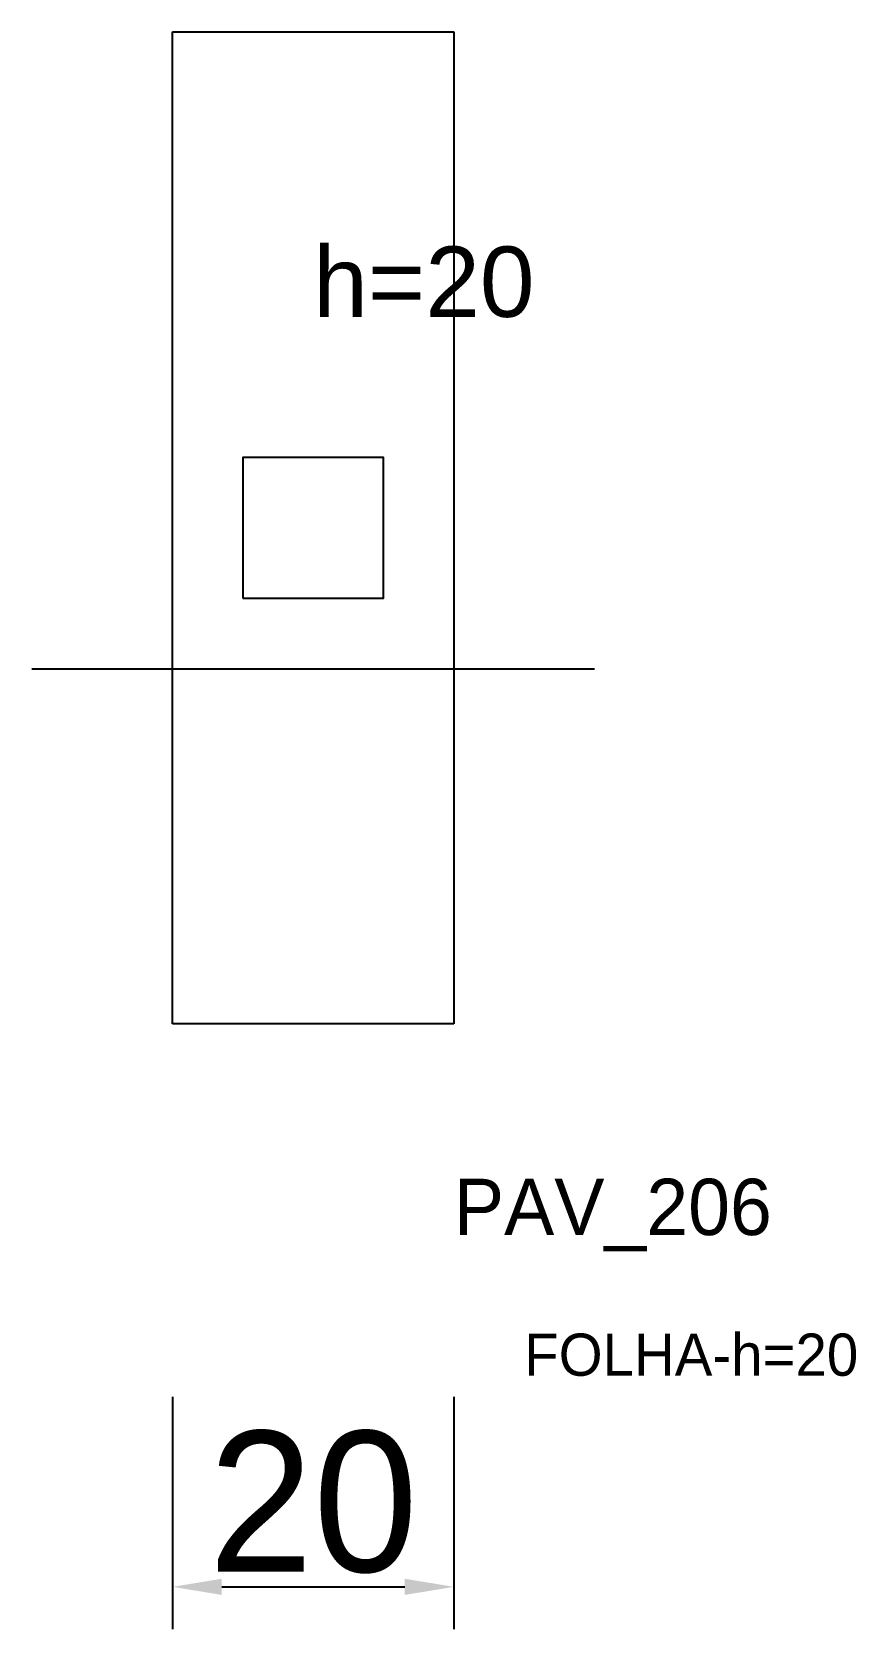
# Model space of a CAD drawing. Header units: metres. Extents: x 212 to 271, y 88 to 202.
import ezdxf

# ---------------------------------------------------------------- set-up
doc = ezdxf.new("R2010")
doc.units = ezdxf.units.M
for name, color, linetype in [('COTA', 241, 'CONTINUOUS'), ('FOLHA', 255, 'CONTINUOUS'), ('Hachura', 251, 'CONTINUOUS'), ('NOMENCLATURA', 7, 'CONTINUOUS'), ('Nível', 160, 'CONTINUOUS'), ('Painéis', 200, 'CONTINUOUS'), ('Pilares', 5, 'CONTINUOUS'), ('SARR_2.2x7', 40, 'CONTINUOUS')]:
    doc.layers.add(name, color=color, linetype=linetype)
doc.styles.add('ARIAL', font='Arial.ttf')
doc.dimstyles.new('EZ DXF', dxfattribs={"dimtxt": 10, "dimasz": 3.5, "dimexe": 3, "dimexo": 1.5, "dimgap": 1, "dimtad": 1, "dimdec": 1, "dimdsep": 46, "dimcen": 2.5, "dimazin": 3, "dimtfac": 1, "dimtmove": 0, "dimatfit": 3})

msp = doc.modelspace()

# ---------------------------------------------------------------- hatches: boundary and pattern name
at = {"layer": 'Hachura'}
h = msp.add_hatch(dxfattribs=at)
h.set_pattern_fill('ANSI31', scale=50)
h.paths.add_polyline_path([(242.2, 131), (222.2, 131), (222.2, 201.5), (242.2, 201.5)])
h = msp.add_hatch(dxfattribs=at)
h.set_pattern_fill('ANSI31', scale=50)
h.paths.add_polyline_path([(242.2, 131), (222.2, 131), (222.2, 201.5), (242.2, 201.5)])

# ---------------------------------------------------------------- linework, layer by layer
at = {"layer": 'Painéis', "color": 200}
for p, q in [((222.2, 131), (222.2, 201.5)), ((222.2, 201.5), (242.2, 201.5)), ((222.2, 131), (222.2, 201.5)), ((222.2, 201.5), (242.2, 201.5)), ((242.2, 201.5), (242.2, 131)), ((242.2, 201.5), (242.2, 131)), ((242.2, 131), (222.2, 131)), ((242.2, 131), (222.2, 131))]:
    msp.add_line(p, q, dxfattribs=at)
at = {"layer": 'Pilares'}
msp.add_lwpolyline([(227.2, 161.25), (237.2, 161.25), (237.2, 171.25), (227.2, 171.25)], close=True, dxfattribs=at)
msp.add_lwpolyline([(227.2, 161.25), (237.2, 161.25), (237.2, 171.25), (227.2, 171.25)], close=True, dxfattribs=at)
at = {"layer": 'SARR_2.2x7'}
msp.add_line((212.2, 156.25), (252.2, 156.25), dxfattribs=at)
msp.add_line((212.2, 156.25), (252.2, 156.25), dxfattribs=at)

# ---------------------------------------------------------------- texts
at = {"layer": 'FOLHA'}
msp.add_text('FOLHA-h=20', height=3, dxfattribs=at).set_placement((247.2, 106))
msp.add_text('FOLHA-h=20', height=3, dxfattribs=at).set_placement((247.2, 106))
at = {"layer": 'NOMENCLATURA', "insert": (232.2, 186.25), "char_height": 5, "attachment_point": 1, "style": 'ARIAL'}
msp.add_mtext('h=20', dxfattribs=at)
msp.add_mtext('h=20', dxfattribs=at)
at = {"layer": 'Nível'}
msp.add_text('PAV_206', height=4, dxfattribs=at).set_placement((242.2, 116))
msp.add_text('PAV_206', height=4, dxfattribs=at).set_placement((242.2, 116))

# ---------------------------------------------------------------- dimensions: what is measured, and where the dimension line sits
at = {"layer": 'COTA'}
msp.add_linear_dim(base=(222.2, 91), p1=(222.2, 106), p2=(242.2, 106), dimstyle='EZ DXF', dxfattribs=at).render()
msp.add_linear_dim(base=(222.2, 91), p1=(222.2, 106), p2=(242.2, 106), dimstyle='EZ DXF', dxfattribs=at).render()

doc.saveas('drawing.dxf')
